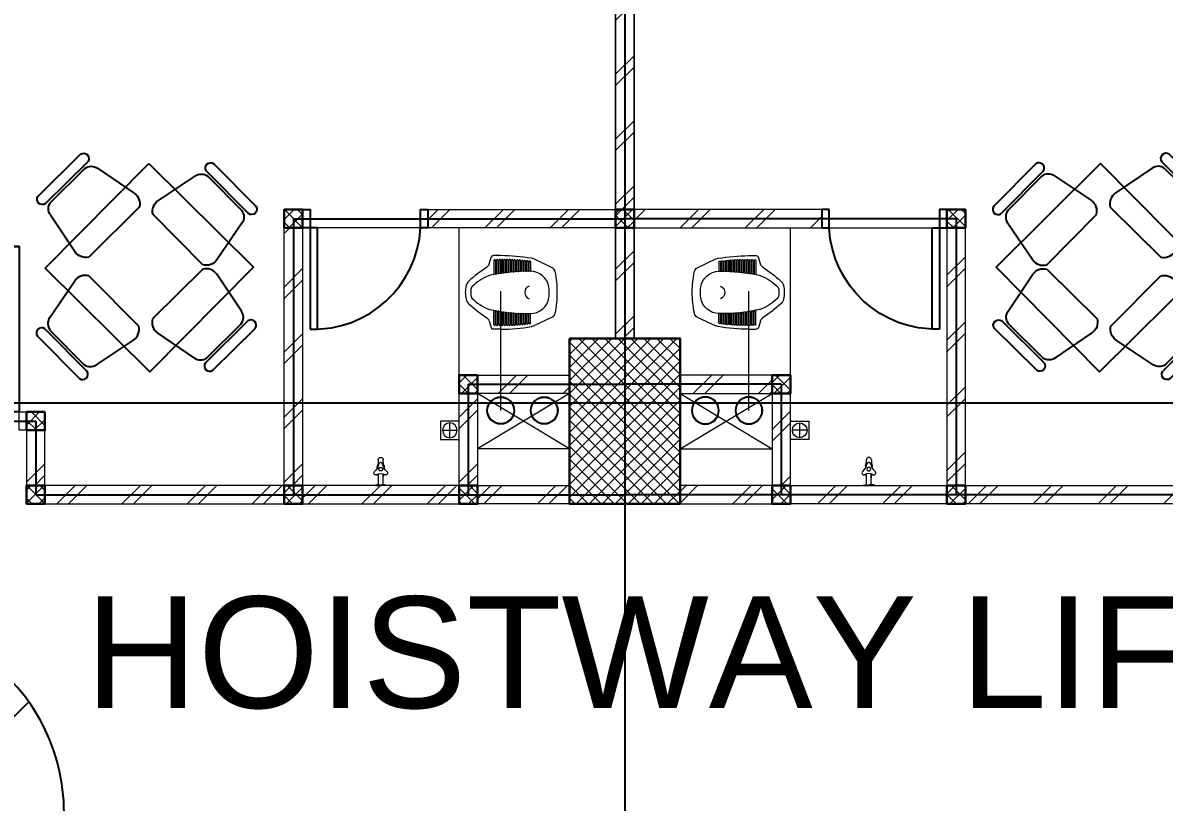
# Model space of a CAD drawing. Header units: millimetres. Extents: x -324 to 75, y -297 to 212.
# Drawn here: x -240.66 to -234.46, y 188.57 to 192.81 of the extents above; entities that cross this region are included whole.
import ezdxf

# ---------------------------------------------------------------- set-up
doc = ezdxf.new("R2010")
doc.units = ezdxf.units.MM
doc.layers.get('defpoints').update_dxf_attribs({"color": 1})
for name, color, linetype, lineweight in [('ars', 11, 'Continuous', 0), ('ars @ 1', 11, 'Continuous', 0), ('KOL', 1, 'Continuous', 30), ('KOLOM', 4, 'Continuous', 9), ('lan', 7, 'Continuous', 15), ('SANITAIR', 15, 'Continuous', 9), ('tem', 5, 'Continuous', 20), ('u', 6, 'Continuous', 20)]:
    doc.layers.add(name, color=color, linetype=linetype, lineweight=lineweight)
doc.layers.add('as', color=1, linetype='Continuous', plot=False)
doc.layers.add('FURNITURE', color=68, linetype='Continuous')
doc.layers.add('Kusen', color=30, linetype='Continuous')
doc.styles.add('ATTR', font='romans.shx', dxfattribs={"width": 0.8, "height": 0.56})
doc.styles.get("Standard").update_dxf_attribs({"font": 'arial.ttf'})
pattern_1 = [(45, (-14.2, 2.05), (-0.1767767, 0.1767767), []), (45, (-14.1375, 2.05), (-0.1767767, 0.1767767), [])]
pattern_2 = [(45, (-13.25, 2.05), (-0.1767767, 0.1767767), []), (45, (-13.1875, 2.05), (-0.1767767, 0.1767767), [])]
pattern_3 = [(45, (1563.86095, -401.8532), (-0.176776695, 0.176776695), []), (45, (1563.92345, -401.8532), (-0.176776695, 0.176776695), [])]
pattern_4 = [(45, (1564.81095, -401.8532), (-0.176776695, 0.176776695), []), (45, (1564.87345, -401.8532), (-0.176776695, 0.176776695), [])]
pattern_5 = [(45, (1565.41095, -401.8532), (-0.176776695, 0.176776695), []), (45, (1565.47345, -401.8532), (-0.176776695, 0.176776695), [])]
pattern_6 = [(45, (1565.41095, -402.4532), (-0.176776695, 0.176776695), []), (45, (1565.47345, -402.4532), (-0.176776695, 0.176776695), [])]
pattern_7 = [(45, (1565.66095, -403.3532), (-0.176776695, 0.176776695), []), (45, (1565.72345, -403.3532), (-0.176776695, 0.176776695), [])]

# ---------------------------------------------------------------- blocks, each defined once
blk = doc.blocks.new('KRAN ATAS')
for p, q in [((-0.0198, 0), (0, 0)), ((-0.0198, -0.0015), (-0.0198, 0)), ((0.0198, 0), (0, 0)), ((0.0198, -0.0015), (0.0198, 0)), ((-0.0193, -0.002), (0, -0.002)), ((-0.0087, -0.006), (-0.0087, -0.0441)), ((0.0193, -0.002), (0, -0.002)), ((0.0087, -0.006), (0.0087, -0.0441))]:
    blk.add_line(p, q)
for centre, radius, start, end in [((-0.0188, -0.0464), 0.00682, 67.5786, 152.7397), ((-0.0193, -0.0015), 0.0005, 180, 270), ((0, -0.0187), 0.0268, 232.9628, 307.0372), ((-0.0127, -0.006), 0.004, 0, 90), ((0.0743, -0.0604), 0.0878, 163.7486, 168.4446), ((-0.0388, -0.0275), 0.03, 343.7486, 0), ((0.0127, -0.006), 0.004, 90, 180), ((0.0388, -0.0275), 0.03, 180, 196.2514), ((-0.0743, -0.0604), 0.0878, 11.5554, 16.2514), ((0.0188, -0.0464), 0.00682, 27.2603, 112.4214), ((0.0193, -0.0015), 0.0005, 270, 0), ((-0.0191, -0.047), 0.00682, 147.2603, 232.4214), ((-0.0514, -0.0871), 0.0447, 7.4918, 50.9581), ((0.0743, -0.0604), 0.0878, 182.0552, 189.0251), ((-0.0892, -0.0965), 0.08, 0.3555, 16.2023), ((-0.0004, -0.0613), 0.0068, 86.5771, 273.4229), ((-0.0003, -0.0804), 0.00682, 187.5786, 272.7397), ((0.0004, -0.0613), 0.0068, 266.5771, 93.4229), ((0.0003, -0.0804), 0.00682, 267.2603, 352.4214), ((0.0514, -0.0871), 0.0447, 129.0419, 172.5082), ((0.0892, -0.0965), 0.08, 163.7977, 179.6445), ((-0.0743, -0.0604), 0.0878, 350.9749, 357.9448), ((0.0191, -0.047), 0.00682, 307.5786, 32.7397), ((-0.0004, -0.0965), 0.0088, 176.8553, 272.6444), ((0.0004, -0.0965), 0.0088, 267.3556, 3.1447)]:
    blk.add_arc(centre, radius, start, end)
blk = doc.blocks.new('AVOOR')
blk.add_lwpolyline([(-21.8185, -71.5914), (-21.9185, -71.5914), (-21.9185, -71.4914), (-21.8185, -71.4914)], close=True)
for points in [[(-21.9085, -71.5414), (-21.8285, -71.5414)], [(-21.8685, -71.5014), (-21.8685, -71.5814)]]:
    blk.add_lwpolyline(points)
blk.add_circle((-21.8685, -71.5414), 0.04)
blk = doc.blocks.new('CL J D')
for p, q in [((0.306, 0.1938), (0.3479, 0.1938)), ((0.0275, 0.1273), (0.1283, 0.1756)), ((0.145, 0.1598), (0.145, 0.1109)), ((0.1539, 0.1598), (0.1539, 0.1111)), ((0.1587, 0.1615), (0.1587, 0.1111)), ((0.1676, 0.1615), (0.1676, 0.1111)), ((0.1723, 0.1631), (0.1723, 0.1111)), ((0.1812, 0.1631), (0.1812, 0.1109)), ((0.186, 0.1645), (0.186, 0.1109)), ((0.1949, 0.1645), (0.1949, 0.1105)), ((0.1996, 0.1657), (0.1996, 0.1105)), ((0.2085, 0.1657), (0.2085, 0.11)), ((0.2133, 0.1667), (0.2133, 0.11)), ((0.2222, 0.1667), (0.2222, 0.1092)), ((0.2269, 0.1676), (0.2269, 0.1092)), ((0.2358, 0.1676), (0.2358, 0.1082)), ((0.2406, 0.1682), (0.2406, 0.1082)), ((0.2495, 0.1682), (0.2495, 0.107)), ((0.2542, 0.1687), (0.2542, 0.107)), ((0.2631, 0.1687), (0.2631, 0.1056)), ((0.2679, 0.169), (0.2679, 0.1056)), ((0.2768, 0.169), (0.2768, 0.104)), ((0.2815, 0.1692), (0.2815, 0.104)), ((0.2904, 0.1692), (0.2904, 0.1022)), ((0.2952, 0.1691), (0.2952, 0.1022)), ((0.3041, 0.1691), (0.3041, 0.1003)), ((0.3088, 0.1689), (0.3088, 0.1003)), ((0.3177, 0.1689), (0.3177, 0.0981)), ((0.3225, 0.1685), (0.3225, 0.0981)), ((0.3314, 0.1685), (0.3314, 0.0957)), ((0.3361, 0.1679), (0.3361, 0.0957)), ((0.345, 0.1679), (0.345, 0.093)), ((0.3709, 0.1476), (0.3594, 0.1853)), ((0.145, -0.1722), (0.145, -0.1234)), ((0.1539, -0.1722), (0.1539, -0.1236)), ((0.1587, -0.174), (0.1587, -0.1236)), ((0.1676, -0.174), (0.1676, -0.1236)), ((0.1723, -0.1756), (0.1723, -0.1236)), ((0.1812, -0.1756), (0.1812, -0.1234)), ((0.186, -0.177), (0.186, -0.1234)), ((0.1949, -0.177), (0.1949, -0.123)), ((0.1996, -0.1782), (0.1996, -0.123)), ((0.2085, -0.1782), (0.2085, -0.1224)), ((0.2133, -0.1792), (0.2133, -0.1224)), ((0.2222, -0.1792), (0.2222, -0.1216)), ((0.2269, -0.18), (0.2269, -0.1216)), ((0.2358, -0.18), (0.2358, -0.1206)), ((0.2406, -0.1807), (0.2406, -0.1206)), ((0.2495, -0.1807), (0.2495, -0.1195)), ((0.2542, -0.1812), (0.2542, -0.1195)), ((0.2631, -0.1812), (0.2631, -0.1181)), ((0.2679, -0.1815), (0.2679, -0.1181)), ((0.2768, -0.1815), (0.2768, -0.1165)), ((0.2815, -0.1816), (0.2815, -0.1165)), ((0.2904, -0.1816), (0.2904, -0.1147)), ((0.2952, -0.1816), (0.2952, -0.1147)), ((0.3041, -0.1816), (0.3041, -0.1127)), ((0.3088, -0.1813), (0.3088, -0.1127)), ((0.3177, -0.1813), (0.3177, -0.1105)), ((0.3225, -0.1809), (0.3225, -0.1105)), ((0.3314, -0.1809), (0.3314, -0.1081)), ((0.3361, -0.1803), (0.3361, -0.1081)), ((0.345, -0.1803), (0.345, -0.1055)), ((0.0275, -0.1398), (0.1283, -0.188)), ((0.3709, -0.16), (0.3594, -0.1977)), ((0.306, -0.2062), (0.3479, -0.2062))]:
    blk.add_line(p, q)
for centre, radius, start, end in [((0.3183, -0.8979), 1.0917, 90.64465, 99.35641), ((0.3479, 0.1818), 0.012, 16.98371, 90), ((0.0403, 0.1006), 0.0297, 115.58841, 167.907), ((0.1462, 0.1381), 0.0415, 97.43664, 115.58841), ((0.1495, 0.1598), 0.00445, 0, 180), ((0.1631, 0.1615), 0.00445, 0, 180), ((0.1768, 0.1631), 0.00445, 0, 180), ((0.1904, 0.1645), 0.00445, 0, 180), ((0.2041, 0.1657), 0.00445, 0, 180), ((0.2177, 0.1667), 0.00445, 0, 180), ((0.2314, 0.1676), 0.00445, 0, 180), ((0.245, 0.1682), 0.00445, 0, 180), ((0.2587, 0.1687), 0.00445, 0, 180), ((0.2723, 0.169), 0.00445, 0, 180), ((0.286, 0.1692), 0.00445, 0, 180), ((0.2996, 0.1691), 0.00445, 0, 180), ((0.3133, 0.1689), 0.00445, 0, 180), ((0.3269, 0.1685), 0.00445, 0, 180), ((0.3406, 0.1679), 0.00445, 0, 180), ((0.3992, 0.1563), 0.0297, 196.98371, 236.58705), ((-0.0629, -0.5443), 0.8096, 47.75416, 56.58705), ((0.5098, 0), 0.5098, 167.907, 180.70014), ((0.1458, 0.0077), 0.1009, 89.36458, 171.9631), ((0.1427, 0.1109), 0.00237, 271.71865, 0), ((0.1639, -0.8282), 0.9369, 77.60377, 91.04193), ((0.1563, 0.1111), 0.00237, 180, 0), ((0.17, 0.1111), 0.00237, 180, 0), ((0.1836, 0.1109), 0.00237, 180, 0), ((0.1973, 0.1105), 0.00237, 180, 0), ((0.2109, 0.11), 0.00237, 180, 0), ((0.2246, 0.1092), 0.00237, 180, 0), ((0.2382, 0.1082), 0.00237, 180, 0), ((0.2519, 0.107), 0.00237, 180, 0), ((0.2655, 0.1056), 0.00237, 180, 0), ((0.2792, 0.104), 0.00237, 180, 0), ((0.2928, 0.1022), 0.00237, 180, 0), ((0.3064, 0.1003), 0.00237, 180, 0), ((0.3201, 0.0981), 0.00237, 180, 0), ((0.3337, 0.0957), 0.00237, 180, 0), ((0.3474, 0.093), 0.00237, 180, 258.7357), ((0.3518, 0.0291), 0.0593, 68.96955, 77.12628), ((0.2831, -0.1497), 0.2509, 43.87855, 68.96955), ((0.1995, 0.0001), 0.1551, 171.9445, 182.3259), ((0.1409, -0.0052), 0.0359, 358.3993, 69.7102), ((0.4511, 0.0118), 0.0178, 9.30537, 43.87855), ((0.3402, -0.0063), 0.1302, 0.0418, 9.30537), ((0.4495, 0.0199), 0.0475, 13.4838, 47.75416), ((0.3402, -0.0063), 0.1598, 0.03404, 13.4838), ((0.5098, -0.0125), 0.5098, 179.29986, 192.093), ((0.1995, -0.0125), 0.1551, 177.6741, 188.0555), ((0.1458, -0.0202), 0.1009, 188.0369, 270.63542), ((0.1409, -0.0072), 0.0359, 290.2898, 1.6007), ((0.2831, 0.1372), 0.2509, 291.03045, 316.12145), ((0.4511, -0.0243), 0.0178, 316.12145, 350.69463), ((0.3402, -0.0061), 0.1302, 350.69463, 359.9582), ((0.4495, -0.0323), 0.0475, 312.24584, 346.5162), ((0.3402, -0.0061), 0.1598, 346.5162, 359.96596), ((0.0403, -0.113), 0.0297, 192.093, 244.41159), ((0.1427, -0.1234), 0.00237, 0, 88.28135), ((0.1639, 0.8157), 0.9369, 268.95807, 282.39623), ((0.1563, -0.1236), 0.00237, 0, 180), ((0.17, -0.1236), 0.00237, 0, 180), ((0.1836, -0.1234), 0.00237, 0, 180), ((0.1973, -0.123), 0.00237, 0, 180), ((0.2109, -0.1224), 0.00237, 0, 180), ((0.2246, -0.1216), 0.00237, 0, 180), ((0.2382, -0.1206), 0.00237, 0, 180), ((0.2519, -0.1195), 0.00237, 0, 180), ((0.2655, -0.1181), 0.00237, 0, 180), ((0.2792, -0.1165), 0.00237, 0, 180), ((0.2928, -0.1147), 0.00237, 0, 180), ((0.3064, -0.1127), 0.00237, 0, 180), ((0.3201, -0.1105), 0.00237, 0, 180), ((0.3337, -0.1081), 0.00237, 0, 180), ((0.3474, -0.1055), 0.00237, 101.2643, 180), ((0.3518, -0.0415), 0.0593, 282.87372, 291.03045), ((-0.0629, 0.5318), 0.8096, 303.41295, 312.24584), ((0.1495, -0.1722), 0.00445, 180, 0), ((0.1631, -0.174), 0.00445, 180, 0), ((0.1768, -0.1756), 0.00445, 180, 0), ((0.1904, -0.177), 0.00445, 180, 0), ((0.2041, -0.1782), 0.00445, 180, 0), ((0.2177, -0.1792), 0.00445, 180, 0), ((0.2314, -0.18), 0.00445, 180, 0), ((0.245, -0.1807), 0.00445, 180, 0), ((0.2587, -0.1812), 0.00445, 180, 0), ((0.2723, -0.1815), 0.00445, 180, 0), ((0.286, -0.1816), 0.00445, 180, 0), ((0.2996, -0.1816), 0.00445, 180, 0), ((0.3133, -0.1813), 0.00445, 180, 0), ((0.3269, -0.1809), 0.00445, 180, 0), ((0.3406, -0.1803), 0.00445, 180, 0), ((0.3992, -0.1687), 0.0297, 123.41295, 163.01629), ((0.1462, -0.1506), 0.0415, 244.41159, 262.56336), ((0.3183, 0.8854), 1.0917, 260.64359, 269.35535), ((0.3479, -0.1942), 0.012, 270, 343.01629)]:
    blk.add_arc(centre, radius, start, end)
blk = doc.blocks.new('P.60')
at = {"layer": 'Kusen'}
for points in [[(1472.8348, 997.5354), (1472.8748, 997.5354), (1472.8748, 997.4354), (1472.8348, 997.4354)], [(1473.4748, 997.5354), (1473.5148, 997.5354), (1473.5148, 997.4354), (1473.4748, 997.4354)], [(1472.8748, 996.8854), (1472.9148, 996.8854), (1472.9148, 997.4354), (1472.8748, 997.4354)]]:
    blk.add_lwpolyline(points, close=True, dxfattribs=at)
blk.add_arc((1472.8948, 997.4658), 0.5808, 268.02661, 356.99428, dxfattribs=at)
blk = doc.blocks.new('P-90')
at = {"layer": 'Kusen'}
blk.add_lwpolyline([(374.6908, -21.5979), (374.7408, -21.5979), (374.7408, -22.4979), (374.6908, -22.4979)], close=True, dxfattribs=at)
at = {"layer": 'Kusen', "lineweight": 9}
for points in [[(373.8008, -22.4979), (373.8408, -22.4979), (373.8408, -22.5979), (373.8008, -22.5979)], [(374.7408, -22.4979), (374.7808, -22.4979), (374.7808, -22.5979), (374.7408, -22.5979)]]:
    blk.add_lwpolyline(points, close=True, dxfattribs=at)
at = {"layer": 'Kusen'}
blk.add_arc((374.7408, -22.4979), 0.9, 90, 180, dxfattribs=at)
blk = doc.blocks.new('Manager Chair')
for p, q in [((6.793595, 0), (-6.793595, 0)), ((6.793595, -2.40006), (-6.793595, -2.40006)), ((-7.308135, -5), (-9.242845, -14.93924)), ((5.764665, -3), (-5.250155, -3)), ((7.82266, -5), (9.757352, -14.93924)), ((-7.822645, -18), (8.337156, -18))]:
    blk.add_line(p, q)
for centre, radius, start, end in [((-6.608415, -1.20003), 1.214231, 98.77222, 261.2278), ((6.608435, -1.20003), 1.214228, 278.7714, 81.22861), ((-4.915795, -5.40289), 2.426032, 97.92188, 170.4409), ((5.430285, -5.40292), 2.42607, 9.559852, 82.07782), ((-6.352795, -15.45813), 2.936262, 169.8216, 239.9611), ((6.867295, -15.45813), 2.936262, 300.0388, 10.17842)]:
    blk.add_arc(centre, radius, start, end)
at = {"style": 'ATTR', "width": 0.8, "flags": 9}
blk.add_attdef('ESTCODE', (0, 0), '', height=0.003816, dxfattribs=at)
blk = doc.blocks.new('mj makan')
blk.add_lwpolyline([(-0.0055, 1.1314), (0.5629, 0.5684), (0, 0), (-0.5684, 0.5629)], close=True)
for p, xscale, yscale, zscale, rotation in [((-0.4923, 1.0685), -0.02383953608250516, 0.02383953608250516, 0.02383953608250516, 44.72219960516194), ((0.4614, 1.0156), -0.02383953608250517, 0.02383953608250517, 0.02383953608250517, 314.7221996051619)]:
    blk.add_blockref('Manager Chair', p, dxfattribs=dict(xscale=xscale, yscale=yscale, zscale=zscale, rotation=rotation))
at = {"extrusion": (0, 0, -1)}
for p, xscale, yscale, zscale, rotation in [((-0.457, 0.1222), -0.02383953608250516, 0.02383953608250516, -0.02383953608250516, 135.277800394838), ((0.4971, 0.0786), -0.0238395360825052, 0.0238395360825052, -0.0238395360825052, 225.2778003948382)]:
    blk.add_blockref('Manager Chair', p, dxfattribs=dict(at, xscale=xscale, yscale=yscale, zscale=zscale, rotation=rotation))
blk = doc.blocks.new('K 10.10')
at = {"layer": 'ars'}
h = blk.add_hatch(dxfattribs=at)
h.set_pattern_fill('_USER', color=256, scale=0.05, angle=45, double=1, pattern_type=0)
h.set_pattern_definition([(45, (0, 0), (-0.035355339, 0.035355339), []), (135, (0, 0), (-0.035355339, -0.035355339), [])])
h.paths.add_polyline_path([(1560.5383, 1380.4069), (1560.6383, 1380.4069), (1560.6383, 1380.5069), (1560.5383, 1380.5069)])
at = {"layer": 'KOL'}
blk.add_lwpolyline([(1560.5383, 1380.4069), (1560.6383, 1380.4069), (1560.6383, 1380.5069), (1560.5383, 1380.5069)], close=True, dxfattribs=at)
blk = doc.blocks.new('typikal-1')
at = {"layer": 'ars'}
for centre, radius in [((5.526, -0.0422), 0.075), ((5.526, -0.0422), 0.071), ((5.7625, -0.0422), 0.075), ((5.7625, -0.0422), 0.071)]:
    blk.add_circle(centre, radius, dxfattribs=at)
at = {"layer": 'as'}
for p, q in [((4.4, 1), (4.4, -0.5)), ((4.4, 1), (6.2, 1)), ((5.35, 0.1), (5.35, -0.5)), ((5.35, 0.1), (6.2, 0.1)), ((1.9, -0.1), (3, -0.1)), ((3, -0.1), (3, -0.5)), ((3, -0.5), (6.2, -0.5))]:
    blk.add_line(p, q, dxfattribs=at)
at = {"layer": 'lan'}
for p, q in [((5.09, 0.95), (4.53, 0.95)), ((5.3, 0.15), (5.3, 0.95))]:
    blk.add_line(p, q, dxfattribs=at)
at = {"layer": 'tem'}
for points in [[(6.15, 1.05), (6.25, 1.05), (6.25, 2.15), (6.15, 2.15)], [(5.13, 1.05), (6.15, 1.05), (6.15, 0.95), (5.13, 0.95)], [(4.45, -0.45), (4.35, -0.45), (4.35, 0.95), (4.45, 0.95)], [(6.15, 0.35), (6.25, 0.35), (6.25, 0.95), (6.15, 0.95)], [(5.4, 0.15), (5.9, 0.15), (5.9, 0.05), (5.4, 0.05)], [(5.4, -0.45), (5.3, -0.45), (5.3, 0.05), (5.4, 0.05)], [(2.95, -0.45), (3.05, -0.45), (3.05, -0.15), (2.95, -0.15)], [(3.05, -0.55), (4.35, -0.55), (4.35, -0.45), (3.05, -0.45)], [(4.45, -0.55), (5.3, -0.55), (5.3, -0.45), (4.45, -0.45)], [(5.9, -0.55), (5.4, -0.55), (5.4, -0.45), (5.9, -0.45)]]:
    blk.add_lwpolyline(points, close=True, dxfattribs=at)
at = {"layer": 'u'}
for points in [[(5.526, -0.0422), (5.526, 0.6064)], [(5.9, -0.25), (5.3996, 0.0495)], [(5.9, 0.05), (5.4, -0.25)], [(5.9, -0.25), (5.4, -0.25)]]:
    blk.add_lwpolyline(points, dxfattribs=at)
at = {"layer": 'FURNITURE'}
blk.add_blockref('mj makan', (3.6205, 0.1681), dxfattribs=at)
at = {"layer": 'KOLOM', "extrusion": (0, 0, -1), "xscale": -1, "zscale": -1, "rotation": 180}
for p in [(-1564.9883, 1381.4569), (-1566.7883, 1381.4569), (-1565.9383, 1380.5569), (-1563.5883, 1380.3569), (-1563.5883, 1379.9569), (-1564.9883, 1379.9569), (-1565.9383, 1379.9569)]:
    blk.add_blockref('K 10.10', p, dxfattribs=at)
at = {"layer": 'Kusen'}
for name, p in [('P.60', (-1468.3848, -996.4854)), ('P-90', (-371.8308, 22.4479))]:
    blk.add_blockref(name, p, dxfattribs=at)
at = {"layer": 'SANITAIR', "extrusion": (0, 0, -1), "xscale": -1, "zscale": -1, "rotation": 180}
blk.add_blockref('CL J D', (-5.8335, 0.5932), dxfattribs=at)
at = {"layer": 'SANITAIR', "xscale": -1, "rotation": 180}
blk.add_blockref('AVOOR', (27.1181, -71.6914), dxfattribs=at)
at = {"layer": 'SANITAIR', "extrusion": (0, 0, -1), "xscale": 1.450644103627577, "yscale": 1.450644103627577, "zscale": -1.450644103627577, "rotation": 180.0386559153115}
blk.add_blockref('KRAN ATAS', (-4.874, -0.45), dxfattribs=at)
blk = doc.blocks.new("k1'")
at = {"layer": 'ars'}
h = blk.add_hatch(dxfattribs=at)
h.set_pattern_fill('_USER', color=256, scale=0.05, angle=45, double=1, pattern_type=0)
h.set_pattern_definition([(45, (0, -5), (-0.03535534, 0.03535534), []), (135, (0, -5), (-0.03535534, -0.03535534), [])])
h.paths.add_polyline_path([(-0.3, -0.45), (0.3, -0.45), (0.3, 0.45), (-0.3, 0.45)])
at = {"layer": 'KOL'}
blk.add_lwpolyline([(-0.3, -0.45), (0.3, -0.45), (0.3, 0.45), (-0.3, 0.45)], close=True, dxfattribs=at)
blk = doc.blocks.new('A-4')
at = {"layer": 'ars'}
h = blk.add_hatch(dxfattribs=at)
h.set_pattern_fill('TEMBOK', color=256, scale=0.25)
h.set_pattern_definition([(45, (-18.6, 1.25), (-0.1767767, 0.1767767), []), (45, (-18.5375, 1.25), (-0.1767767, 0.1767767), [])])
h.paths.add_polyline_path([(6.15, 51.6), (6.25, 51.6), (6.25, 53.4), (6.15, 53.4)])
h = blk.add_hatch(dxfattribs=at)
h.set_pattern_fill('TEMBOK', color=256, scale=0.25)
h.set_pattern_definition(pattern_1)
h.paths.add_polyline_path([(4.45, 50.8), (4.35, 50.8), (4.35, 52.2), (4.45, 52.2)])
h = blk.add_hatch(dxfattribs=at)
h.set_pattern_fill('TEMBOK', color=256, scale=0.25)
h.set_pattern_definition(pattern_1)
h.paths.add_polyline_path([(7.95, 50.8), (8.05, 50.8), (8.05, 52.2), (7.95, 52.2)])
h = blk.add_hatch(dxfattribs=at)
h.set_pattern_fill('TEMBOK', color=256, scale=0.25)
h.set_pattern_definition(pattern_2)
h.paths.add_polyline_path([(5.4, 50.8), (5.3, 50.8), (5.3, 51.3), (5.4, 51.3)])
h = blk.add_hatch(dxfattribs=at)
h.set_pattern_fill('TEMBOK', color=256, scale=0.25)
h.set_pattern_definition(pattern_2)
h.paths.add_polyline_path([(7, 50.8), (7.1, 50.8), (7.1, 51.3), (7, 51.3)])
h = blk.add_hatch(dxfattribs=at)
h.set_pattern_fill('TEMBOK', color=256, scale=0.25)
h.set_pattern_definition([(45, (-15.6, 2.05), (-0.1767767, 0.1767767), []), (45, (-15.5375, 2.05), (-0.1767767, 0.1767767), [])])
h.paths.add_polyline_path([(3.05, 50.8), (2.95, 50.8), (2.95, 51.1), (3.05, 51.1)])
at = {"layer": 'ars @ 1'}
h = blk.add_hatch(dxfattribs=at)
h.set_pattern_fill('TEMBOK', color=256, scale=0.25)
h.set_pattern_definition(pattern_7)
h.paths.add_polyline_path([(5.13, 52.2), (5.13, 52.3), (6.15, 52.3), (6.15, 52.2)])
h = blk.add_hatch(dxfattribs=at)
h.set_pattern_fill('TEMBOK', color=256, scale=0.25)
h.set_pattern_definition(pattern_7)
h.paths.add_polyline_path([(7.27, 52.2), (7.27, 52.3), (6.25, 52.3), (6.25, 52.2)])
h = blk.add_hatch(dxfattribs=at)
h.set_pattern_fill('TEMBOK', color=256, scale=0.25)
h.set_pattern_definition(pattern_6)
h.paths.add_polyline_path([(5.4, 51.3), (5.4, 51.4), (5.9, 51.4), (5.9, 51.3)])
h = blk.add_hatch(dxfattribs=at)
h.set_pattern_fill('TEMBOK', color=256, scale=0.25)
h.set_pattern_definition(pattern_6)
h.paths.add_polyline_path([(7, 51.3), (7, 51.4), (6.5, 51.4), (6.5, 51.3)])
h = blk.add_hatch(dxfattribs=at)
h.set_pattern_fill('TEMBOK', color=256, scale=0.25)
h.set_pattern_definition(pattern_3)
h.paths.add_polyline_path([(3.05, 50.7), (3.05, 50.8), (4.35, 50.8), (4.35, 50.7)])
h = blk.add_hatch(dxfattribs=at)
h.set_pattern_fill('TEMBOK', color=256, scale=0.25)
h.set_pattern_definition(pattern_4)
h.paths.add_polyline_path([(4.45, 50.7), (4.45, 50.8), (5.3, 50.8), (5.3, 50.7)])
h = blk.add_hatch(dxfattribs=at)
h.set_pattern_fill('TEMBOK', color=256, scale=0.25)
h.set_pattern_definition(pattern_5)
h.paths.add_polyline_path([(5.4, 50.7), (5.4, 50.8), (5.9, 50.8), (5.9, 50.7)])
h = blk.add_hatch(dxfattribs=at)
h.set_pattern_fill('TEMBOK', color=256, scale=0.25)
h.set_pattern_definition(pattern_5)
h.paths.add_polyline_path([(7, 50.7), (7, 50.8), (6.5, 50.8), (6.5, 50.7)])
h = blk.add_hatch(dxfattribs=at)
h.set_pattern_fill('TEMBOK', color=256, scale=0.25)
h.set_pattern_definition(pattern_4)
h.paths.add_polyline_path([(7.95, 50.7), (7.95, 50.8), (7.1, 50.8), (7.1, 50.7)])
h = blk.add_hatch(dxfattribs=at)
h.set_pattern_fill('TEMBOK', color=256, scale=0.25)
h.set_pattern_definition(pattern_3)
h.paths.add_polyline_path([(9.35, 50.7), (9.35, 50.8), (8.05, 50.8), (8.05, 50.7)])
at = {"layer": 'as'}
for p, q in [((6.2, 56.25), (6.2, 43.15)), ((-37.2, 51.25), (37.2, 51.25))]:
    blk.add_line(p, q, dxfattribs=at)
at = {"layer": 'KOL', "xscale": -1, "rotation": 180}
blk.add_blockref("k1'", (6.2, 51.15), dxfattribs=at)
at = {"layer": 'lan'}
blk.add_blockref('typikal-1', (0, 51.25), dxfattribs=at)
at = {"layer": 'lan', "xscale": -1}
blk.add_blockref('typikal-1', (12.4, 51.25), dxfattribs=at)

msp = doc.modelspace()

# ---------------------------------------------------------------- hatches: boundary and pattern name
at = {"layer": 'defpoints'}
h = msp.add_hatch(dxfattribs=at)
h.set_pattern_fill('ANSI31', color=2, scale=0.25, style=0)
h.set_pattern_definition([(45, (99.64905, 132.0205), (-0.561266, 0.561266), [])])
edge = h.paths.add_edge_path()
edge.add_arc((-241.4749, 188.5181), 1.0368, 354.71106, 464.71106)
edge.add_arc((-243.7522, 188.6368), 2.1995, 23.69987, 133.69987)
edge.add_arc((-246.5557, 189.0941), 1.7123, 41.42308, 151.42308)
edge.add_arc((-248.6346, 189.1888), 0.925, 51.54314, 161.54314)
edge.add_arc((-248.6352, 187.728), 1.9606, 116.56563, 226.56563)
edge.add_arc((-249.271, 185.3707), 1.1742, 127.3394, 237.3394)
edge.add_arc((-248.9962, 183.2937), 1.4177, 129.84829, 239.84829)
edge.add_arc((-248.79, 181.4247), 1.1211, 144.99949, 254.99949)
edge.add_arc((-247.3567, 181.1394), 1.8991, 204.83336, 314.83336)
edge.add_arc((-244.9812, 180.6938), 1.3735, 221.0037, 331.0037)
edge.add_arc((-242.8512, 180.9998), 1.3441, 226.30013, 336.30013)
edge.add_arc((-240.7958, 181.6215), 1.4249, 234.63767, 344.63767)
edge.add_arc((-240.44, 182.7818), 1.8443, 303.5108, 413.5108)
edge.add_arc((-241.3486, 185.9586), 2.6252, 319.80937, 429.80937)

# ---------------------------------------------------------------- linework, layer by layer
at = {"layer": 'defpoints', "color": 2}
msp.add_lwpolyline([(-240.4426, 188.4225, 0.520567), (-241.7382, 189.5209, 0.520567), (-245.2718, 190.227, 0.520567), (-248.0593, 189.9132, 0.520567), (-249.512, 189.4817, 0.520567), (-249.9832, 186.3043, 0.520567), (-249.9046, 184.3822, 0.520567), (-249.7083, 182.0678, 0.520567), (-249.0801, 180.3418, 0.520567), (-246.0177, 179.7927, 0.520567), (-243.7798, 180.028, 0.520567), (-241.6204, 180.4595, 0.520567), (-239.4218, 181.244, 0.520567), (-239.3432, 184.2645, 0.520567)], format="xyb", close=True, dxfattribs=at)

# ---------------------------------------------------------------- block references
msp.add_blockref('A-4', (-243.5919, 139.4939))

# ---------------------------------------------------------------- texts
at = {"layer": 'defpoints', "color": 2, "insert": (-240.3233, 189.691), "char_height": 0.606344, "attachment_point": 1}
msp.add_mtext_dynamic_manual_height_columns('HOISTWAY LIFT', width=18.632322, gutter_width=1, heights=[0], dxfattribs=at)

doc.saveas('drawing.dxf')
